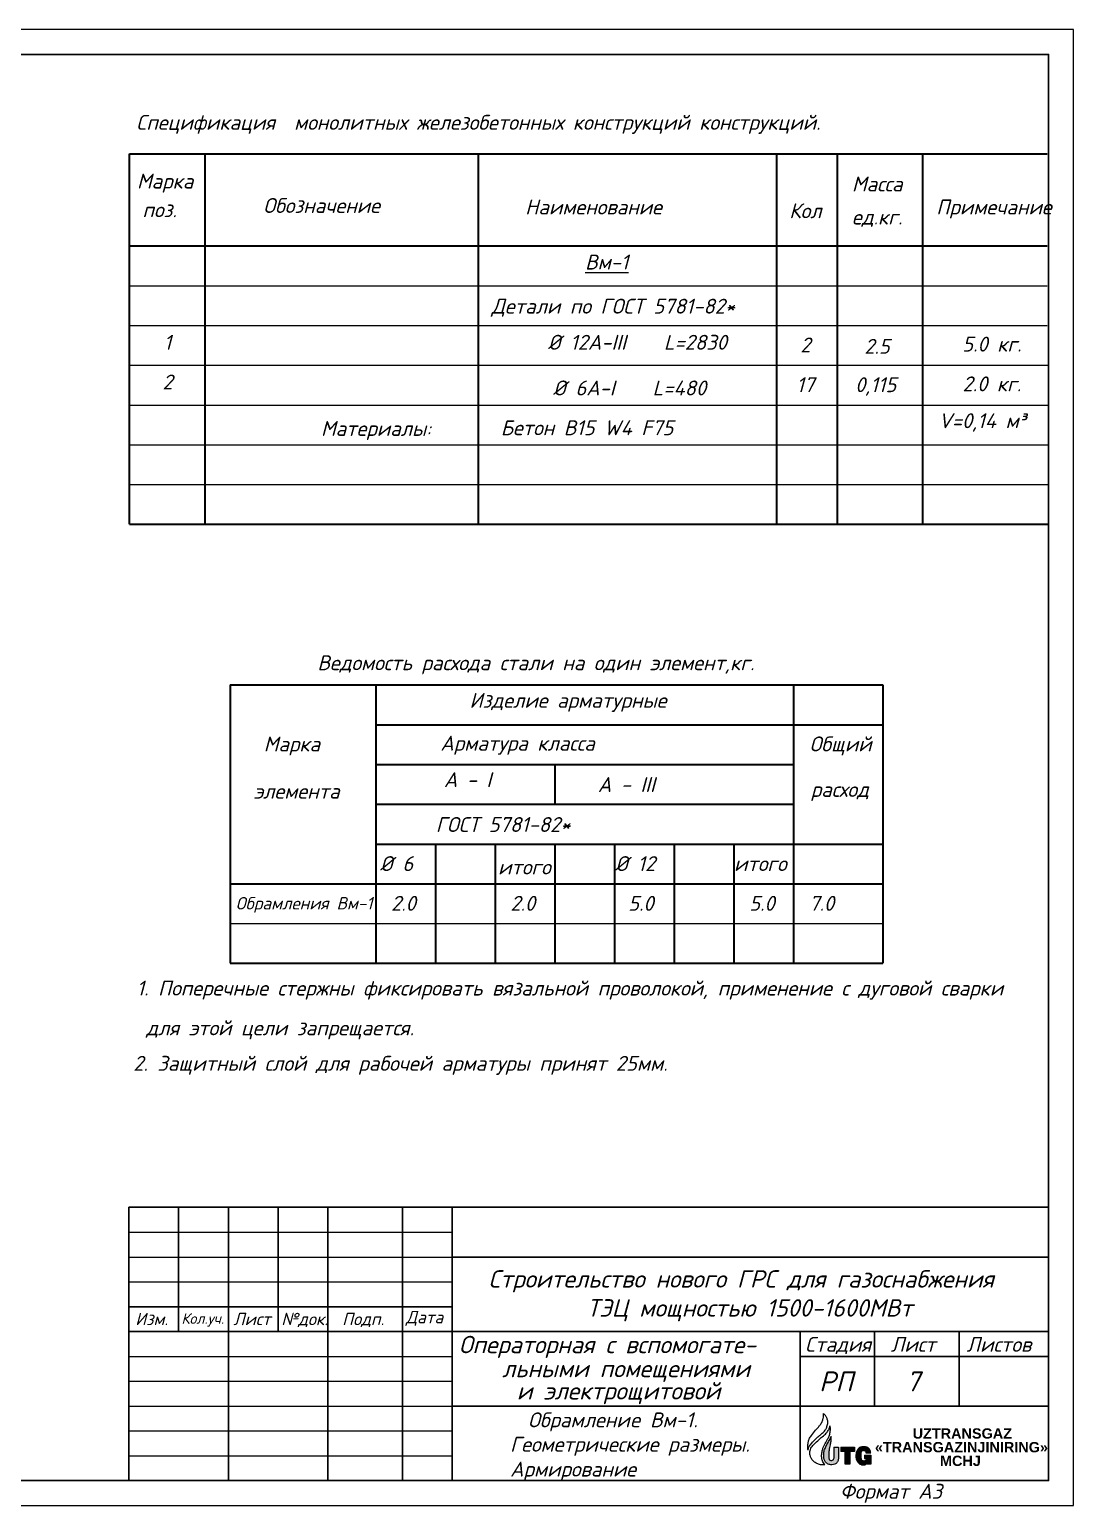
# Model space of a CAD drawing. Extents: x 108150 to 142535, y -18867 to -9422.
# Drawn here: x 137021.3 to 137231.3, y -16848.3 to -16551.3 of the extents above; entities that cross this region are included whole.
import ezdxf
from ezdxf.enums import TextEntityAlignment as Align

# ---------------------------------------------------------------- set-up
doc = ezdxf.new("R2010")
doc.units = 0
doc.header["$MEASUREMENT"] = 0
doc.layers.add('12321', color=7, linetype='Continuous')
doc.layers.add('PDF2_Text', color=5, linetype='Continuous')
for name, color, linetype, lineweight in [('SNOVNOY', 3, 'Continuous', 70), ('Выносные', 8, 'Continuous', 15), ('осн', 3, 'Continuous', 70), ('Текст', 2, 'Continuous', 15)]:
    doc.layers.add(name, color=color, linetype=linetype, lineweight=lineweight)
doc.styles.add('PDF Arial', font='arial.ttf')
doc.styles.add('ГОСТ -3', font='isocpeui.ttf', dxfattribs={"height": 3})
doc.styles.add('ГОСТ2.5', font='isocpeur.ttf', dxfattribs={"oblique": 15, "height": 2.5})
doc.styles.add('стиль-3', font='isocpeur.ttf', dxfattribs={"oblique": 15, "height": 3})

msp = doc.modelspace()

# ---------------------------------------------------------------- hatches: boundary and pattern name
at = {"layer": '12321', "lineweight": 25, "ltscale": 2}
h = msp.add_hatch(color=170, dxfattribs=at)
h.dxf.hatch_style = 1
edge = h.paths.add_edge_path()
edge.add_line((137184.0677, -16836.5667), (137183.1125, -16836.5667))
edge.add_line((137183.1125, -16836.5667), (137183.1125, -16838.7818))
edge.add_spline(control_points=[(137183.1125, -16838.7818), (137183.0996, -16838.8928), (137183.0794, -16839.0664), (137182.9137, -16839.2786), (137182.7011, -16839.3199), (137182.4852, -16839.3342), (137182.3294, -16839.2021), (137182.2367, -16839.0142), (137182.1981, -16838.7895), (137182.2024, -16838.4137), (137182.1851, -16837.9475), (137182.2252, -16837.432), (137182.2858, -16836.9256), (137182.4118, -16836.4451), (137182.4809, -16835.8408), (137182.6451, -16835.1804), (137182.6355, -16834.6603), (137182.6304, -16834.3834)], knot_values=[0, 0, 0, 0, 0.32175029, 0.50372886, 0.7413174, 0.93122956, 1.11213119, 1.29654799, 1.53988838, 1.77020295, 2.39711599, 2.90378622, 3.28253457, 3.88886889, 4.35336348, 5.06194669, 5.86905617, 5.86905617, 5.86905617, 5.86905617], degree=3, periodic=0)
edge.add_spline(control_points=[(137182.6304, -16834.3834), (137182.6207, -16834.4046), (137182.5177, -16834.6284), (137182.2721, -16835.1363), (137181.8672, -16835.8724), (137181.4653, -16836.6462), (137181.1182, -16837.4146), (137181.1055, -16837.9521), (137181.099, -16838.2275)], knot_values=[0, 0, 0, 0, 0.06833028, 0.72117683, 1.65163806, 2.52459263, 3.28438922, 4.0823675, 4.0823675, 4.0823675, 4.0823675], degree=3, periodic=0)
edge.add_spline(control_points=[(137181.099, -16838.2275), (137181.1027, -16838.302), (137181.117, -16838.5864), (137181.1732, -16839.0781), (137181.4393, -16839.6813), (137182.0277, -16840.0638), (137182.7016, -16840.1987), (137183.3649, -16840.0737), (137183.8554, -16839.6816), (137184.0378, -16839.1915), (137184.0596, -16838.886), (137184.0677, -16838.7731)], knot_values=[0, 0, 0, 0, 0.2184505, 0.83381126, 1.44661398, 2.07318585, 2.80467327, 3.4162574, 3.99187545, 4.55748986, 4.88904194, 4.88904194, 4.88904194, 4.88904194], degree=3, periodic=0)
edge.add_line((137184.0677, -16838.7731), (137184.0677, -16836.5667))
h = msp.add_hatch(color=170, dxfattribs=at)
h.dxf.hatch_style = 1
h.paths.add_polyline_path([(137186.3768, -16837.4906), (137187.269, -16837.4906), (137187.269, -16836.5667), (137184.5657, -16836.5667), (137184.5657, -16837.4906), (137185.4047, -16837.4906), (137185.4047, -16840.0477), (137186.3768, -16840.0477)])
h = msp.add_hatch(color=170, dxfattribs=at)
h.dxf.hatch_style = 1
edge = h.paths.add_edge_path()
edge.add_spline(control_points=[(137190.5558, -16837.7794), (137190.5518, -16837.6935), (137190.5436, -16837.5146), (137190.464, -16837.2443), (137190.3229, -16836.9938), (137190.1528, -16836.8301), (137189.9883, -16836.7138), (137189.8424, -16836.6181), (137189.6401, -16836.5621), (137189.4171, -16836.5021), (137189.1085, -16836.5039), (137188.7209, -16836.4868), (137188.2637, -16836.6508), (137187.9206, -16837.0498), (137187.7012, -16837.5077), (137187.5873, -16838.1072), (137187.5683, -16838.66), (137187.6939, -16839.1596), (137187.9015, -16839.497), (137188.1459, -16839.8775), (137188.5178, -16840.0707), (137188.8389, -16840.1614), (137189.0751, -16840.1896), (137189.3127, -16840.1729), (137189.5284, -16840.0883), (137189.7067, -16839.9715), (137189.8286, -16839.892), (137189.8783, -16839.8595)], knot_values=[0, 0, 0, 0, 0.25111067, 0.5227896, 0.81665353, 1.0828984, 1.20521301, 1.40771753, 1.58789185, 1.81639069, 2.08087123, 2.48608788, 2.94981708, 3.44112246, 3.985778, 4.42046793, 5.22027539, 5.58514014, 5.90745935, 6.37746939, 6.88525477, 7.08490717, 7.35582828, 7.57743803, 7.77434882, 8.02634128, 8.20040993, 8.20040993, 8.20040993, 8.20040993], degree=3, periodic=0)
edge.add_line((137189.8783, -16839.8595), (137189.8783, -16840.0407))
edge.add_line((137189.8783, -16840.0407), (137190.6031, -16840.0407))
edge.add_line((137190.6031, -16840.0407), (137190.6031, -16838.1942))
edge.add_line((137190.6031, -16838.1942), (137189.2983, -16838.1942))
edge.add_line((137189.2983, -16838.1942), (137189.2983, -16838.8632))
edge.add_line((137189.2983, -16838.8632), (137189.7029, -16838.8632))
edge.add_spline(control_points=[(137189.7029, -16838.8632), (137189.7073, -16838.9276), (137189.7159, -16839.0561), (137189.6097, -16839.2201), (137189.4314, -16839.3347), (137189.2137, -16839.3274), (137188.9608, -16839.3339), (137188.7201, -16839.1801), (137188.5966, -16838.8892), (137188.5474, -16838.5619), (137188.561, -16838.2051), (137188.5608, -16837.8913), (137188.6048, -16837.624), (137188.7308, -16837.4216), (137188.9649, -16837.2958), (137189.2341, -16837.2903), (137189.4782, -16837.3993), (137189.6423, -16837.5755), (137189.6456, -16837.723), (137189.6468, -16837.7794)], knot_values=[0, 0, 0, 0, 0.18476977, 0.36821541, 0.54027769, 0.78268383, 0.98616211, 1.27703997, 1.54700192, 1.88874392, 2.2406241, 2.58982635, 2.80813824, 3.0254609, 3.2613069, 3.55693344, 3.77661183, 4.03780399, 4.19947695, 4.19947695, 4.19947695, 4.19947695], degree=3, periodic=0)
edge.add_line((137189.6468, -16837.7794), (137190.5558, -16837.7794))

# ---------------------------------------------------------------- linework, layer by layer
at = {"color": 7, "lineweight": 35}
for p, q in [((137041.4436, -16650.8914, -754.4947), (137041.4436, -16576.334, -754.4947)), ((137041.4436, -16576.334, -754.4947), (137226.0628, -16576.334, -754.4947)), ((137056.6958, -16650.8914, -754.4947), (137056.6958, -16576.334, -754.4947)), ((137111.6958, -16650.8914, -754.4947), (137111.6958, -16576.334, -754.4947)), ((137171.6958, -16650.8914, -754.4947), (137171.6958, -16576.334, -754.4947)), ((137183.8672, -16650.8914, -754.4947), (137183.8672, -16576.334, -754.4947)), ((137201.0628, -16650.8914, -754.4947), (137201.0628, -16576.334, -754.4947)), ((137041.4436, -16594.844, -754.4947), (137226.0628, -16594.8914, -754.4947)), ((137041.4436, -16650.8914, -754.4947), (137226.4436, -16650.8914, -754.4947)), ((137061.7059, -16683.2313, -754.4947), (137193.0023, -16683.2313, -754.4947)), ((137061.7059, -16683.2313, -754.4947), (137061.7059, -16739.2313, -754.4947)), ((137091.0023, -16683.2313, -754.4947), (137091.0023, -16739.2313, -754.4947)), ((137175.0023, -16683.2313, -754.4947), (137175.0023, -16739.2313, -754.4947)), ((137193.0023, -16683.2313, -754.4947), (137193.0023, -16739.2313, -754.4947)), ((137091.0023, -16691.2313, -754.4947), (137193.0023, -16691.2313, -754.4947)), ((137091.0023, -16699.2313, -754.4947), (137151.0023, -16699.2313, -754.4947)), ((137127.0023, -16699.2313, -754.4947), (137127.0023, -16707.2313, -754.4947)), ((137151.0023, -16699.2313, -754.4947), (137175.0023, -16699.2313, -754.4947)), ((137091.0023, -16707.2313, -754.4947), (137151.0023, -16707.2313, -754.4947)), ((137151.0023, -16707.2313, -754.4947), (137175.0023, -16707.2313, -754.4947)), ((137091.0023, -16715.2313, -754.4947), (137151.0023, -16715.2313, -754.4947)), ((137103.0023, -16715.2313, -754.4947), (137103.0023, -16739.2313, -754.4947)), ((137115.0023, -16715.2313, -754.4947), (137115.0023, -16739.2313, -754.4947)), ((137127.0023, -16715.2313, -754.4947), (137127.0023, -16739.2313, -754.4947)), ((137139.0023, -16715.2313, -754.4947), (137139.0023, -16739.2313, -754.4947)), ((137151.0023, -16715.2313, -754.4947), (137151.0023, -16739.2313, -754.4947)), ((137151.0023, -16715.2313, -754.4947), (137193.0023, -16715.2313, -754.4947)), ((137151.0023, -16715.2313, -754.4947), (137151.0023, -16739.2313, -754.4947)), ((137163.0023, -16715.2313, -754.4947), (137163.0023, -16739.2313, -754.4947)), ((137163.0023, -16715.2313, -754.4947), (137163.0023, -16739.2313, -754.4947)), ((137175.0023, -16715.2313, -754.4947), (137175.0023, -16739.2313, -754.4947)), ((137061.7059, -16723.2313, -754.4947), (137193.0023, -16723.2313, -754.4947)), ((137061.7059, -16739.2313, -754.4947), (137193.0023, -16739.2313, -754.4947))]:
    msp.add_line(p, q, dxfattribs=at)
at = {"color": 7, "lineweight": -3}
for p, q in [((137041.4436, -16602.8914, -754.4947), (137226.0628, -16602.8914, -754.4947)), ((137041.4436, -16610.8914, -754.4947), (137226.0628, -16610.8914, -754.4947)), ((137041.4436, -16618.8914, -754.4947), (137226.0628, -16618.8914, -754.4947)), ((137041.4436, -16618.8914, -754.4947), (137226.4436, -16618.8914, -754.4947)), ((137041.4436, -16626.8914, -754.4947), (137226.0628, -16626.8914, -754.4947)), ((137041.4436, -16626.8914, -754.4947), (137226.4436, -16626.8914, -754.4947)), ((137041.4436, -16634.8914, -754.4947), (137226.0628, -16634.8914, -754.4947)), ((137041.4436, -16634.8914, -754.4947), (137226.4436, -16634.8914, -754.4947)), ((137041.4436, -16642.8914, -754.4947), (137226.4436, -16642.8914, -754.4947))]:
    msp.add_line(p, q, dxfattribs=at)
at = {"color": 7}
msp.add_line((137061.7059, -16731.2313, -754.4947), (137193.0023, -16731.2313, -754.4947), dxfattribs=at)
at = {"color": 7, "lineweight": 30, "ltscale": 100}
for p, q in [((137041.3475, -16788.334, -754.4947), (137226.3475, -16788.334, -754.4947)), ((137041.3475, -16788.334, -754.4947), (137041.3475, -16843.334, -754.4947)), ((137051.3475, -16788.334, -754.4947), (137051.3475, -16813.334, -754.4947)), ((137061.3475, -16788.334, -754.4947), (137061.3475, -16843.334, -754.4947)), ((137071.3475, -16788.334, -754.4947), (137071.3475, -16813.334, -754.4947)), ((137081.3475, -16788.334, -754.4947), (137081.3475, -16843.334, -754.4947)), ((137096.3475, -16788.334, -754.4947), (137096.3475, -16843.334, -754.4947)), ((137106.3475, -16788.334, -754.4947), (137106.3475, -16843.334, -754.4947)), ((137106.3475, -16798.334, -754.4947), (137226.3475, -16798.334, -754.4947)), ((137041.3475, -16808.334, -754.4947), (137106.3475, -16808.334, -754.4947)), ((137041.3475, -16813.334, -754.4947), (137106.3475, -16813.334, -754.4947)), ((137106.3475, -16813.334, -754.4947), (137226.3475, -16813.334, -754.4947)), ((137176.3475, -16813.334, -754.4947), (137176.3475, -16843.334, -754.4947)), ((137191.3475, -16813.334, -754.4947), (137191.3475, -16828.334, -754.4947)), ((137208.3475, -16813.334, -754.4947), (137208.3475, -16828.334, -754.4947)), ((137176.3475, -16818.334, -754.4947), (137226.3475, -16818.334, -754.4947)), ((137106.3475, -16828.334, -754.4947), (137226.3475, -16828.334, -754.4947))]:
    msp.add_line(p, q, dxfattribs=at)
at = {"color": 7, "lineweight": 25, "elevation": -754.4947}
msp.add_lwpolyline([(136811.3475, -16848.334), (137231.3475, -16848.334), (137231.3475, -16551.334), (136811.3475, -16551.334)], close=True, dxfattribs=at)
at = {"color": 7, "lineweight": 30, "ltscale": 20, "elevation": -754.4947}
msp.add_lwpolyline([(136831.3475, -16843.334), (137226.3475, -16843.334), (137226.3475, -16556.334), (136831.3475, -16556.334)], close=True, dxfattribs=at)
at = {"layer": '12321', "color": 170, "lineweight": 25, "ltscale": 2}
for p, q in [((137183.1125, -16836.5667, -754.4947), (137184.0677, -16836.5667, -754.4947)), ((137183.1125, -16836.5667, -754.4947), (137183.1125, -16838.7818, -754.4947)), ((137184.0677, -16836.5667, -754.4947), (137184.0677, -16838.7731, -754.4947)), ((137184.5657, -16836.5667, -754.4947), (137187.269, -16836.5667, -754.4947)), ((137184.5657, -16836.5667, -754.4947), (137184.5657, -16837.4906, -754.4947)), ((137187.269, -16836.5667, -754.4947), (137187.269, -16837.4906, -754.4947)), ((137185.4047, -16837.4906, -754.4947), (137184.5657, -16837.4906, -754.4947)), ((137185.4047, -16840.0477, -754.4947), (137185.4047, -16837.4906, -754.4947)), ((137187.269, -16837.4906, -754.4947), (137186.3768, -16837.4906, -754.4947)), ((137186.3768, -16837.4906, -754.4947), (137186.3768, -16840.0477, -754.4947)), ((137189.2983, -16838.1942, -754.4947), (137190.6031, -16838.1942, -754.4947)), ((137189.2983, -16838.1942, -754.4947), (137189.2983, -16838.8632, -754.4947)), ((137189.2983, -16838.8632, -754.4947), (137189.7029, -16838.8632, -754.4947)), ((137190.5558, -16837.7794, -754.4947), (137189.6468, -16837.7794, -754.4947)), ((137189.8783, -16840.0407, -754.4947), (137189.8783, -16839.8595, -754.4947)), ((137190.6031, -16838.1942, -754.4947), (137190.6031, -16840.0407, -754.4947)), ((137186.3768, -16840.0477, -754.4947), (137185.4047, -16840.0477, -754.4947)), ((137190.6031, -16840.0407, -754.4947), (137189.8783, -16840.0407, -754.4947))]:
    msp.add_line(p, q, dxfattribs=at)
at = {"layer": '12321', "color": 150, "lineweight": 25, "ltscale": 2}
for points in [[(137177.9472, -16837.2282, -754.4947), (137177.8814, -16836.4745, -754.4947), (137178.003, -16835.6167, -754.4947), (137178.1517, -16834.9885, -754.4947), (137178.6248, -16834.2455, -754.4947), (137179.4633, -16833.2099, -754.4947), (137180.0311, -16832.5539, -754.4947), (137180.3825, -16832.1148, -754.4947), (137180.619, -16831.7636, -754.4947), (137180.9135, -16831.1127, -754.4947), (137180.9937, -16830.8002, -754.4947), (137181.0522, -16830.3484, -754.4947), (137181.0571, -16830.0056, -754.4947), (137181.0433, -16829.822, -754.4947)], [(137177.9472, -16837.2282, -754.4947), (137178.1165, -16836.5979, -754.4947), (137178.4339, -16836.0987, -754.4947), (137178.9756, -16835.4727, -754.4947), (137179.8173, -16834.6584, -754.4947), (137180.3791, -16834.1578, -754.4947), (137180.9747, -16833.6369, -754.4947), (137181.4954, -16833.0332, -754.4947), (137181.767, -16832.4451, -754.4947), (137181.8836, -16832.0595, -754.4947), (137181.906, -16831.2823, -754.4947), (137181.7196, -16830.7212, -754.4947), (137181.4398, -16830.2512, -754.4947), (137181.1794, -16829.9814, -754.4947), (137181.0433, -16829.822, -754.4947)]]:
    msp.add_spline(points, degree=3, dxfattribs=at)
at = {"layer": '12321', "color": 82, "lineweight": 25, "ltscale": 2, "true_color": 0x41c20a}
for points in [[(137181.3352, -16840.1394, -754.4947), (137180.4767, -16840.1426, -754.4947), (137179.7177, -16839.9012, -754.4947), (137179.1166, -16839.4906, -754.4947), (137178.6372, -16838.8846, -754.4947), (137178.5396, -16838.7026, -754.4947), (137178.3363, -16838.1054, -754.4947), (137178.3114, -16837.504, -754.4947), (137178.4384, -16837.0386, -754.4947), (137178.932, -16836.2593, -754.4947), (137179.6644, -16835.5437, -754.4947), (137180.617, -16834.6626, -754.4947), (137181.4337, -16833.9594, -754.4947), (137181.7763, -16833.5632, -754.4947), (137182.1714, -16832.9475, -754.4947), (137182.2818, -16832.6263, -754.4947), (137182.3454, -16832.3281, -754.4947)], [(137181.3352, -16840.1394, -754.4947), (137180.854, -16839.333, -754.4947), (137180.7048, -16838.703, -754.4947), (137180.7386, -16837.7339, -754.4947), (137180.901, -16836.9819, -754.4947), (137181.1185, -16836.3653, -754.4947), (137181.6601, -16835.4087, -754.4947), (137181.9522, -16834.8599, -754.4947), (137182.2691, -16834.1884, -754.4947), (137182.3703, -16833.8046, -754.4947), (137182.4307, -16833.335, -754.4947), (137182.4546, -16832.93, -754.4947), (137182.4271, -16832.6037, -754.4947), (137182.3454, -16832.3281, -754.4947)]]:
    msp.add_spline(points, degree=3, dxfattribs=at)
at = {"layer": '12321', "color": 170, "lineweight": 25, "ltscale": 2}
for points in [[(137181.099, -16838.2275, -754.4947), (137181.1736, -16837.4132, -754.4947), (137181.4541, -16836.687, -754.4947), (137181.8616, -16835.8907, -754.4947), (137182.309, -16835.0488, -754.4947), (137182.6011, -16834.447, -754.4947), (137182.6304, -16834.3834, -754.4947)], [(137183.1125, -16838.7818, -754.4947), (137183.0361, -16839.1026, -754.4947), (137182.9163, -16839.2454, -754.4947), (137182.6837, -16839.3173, -754.4947), (137182.4893, -16839.309, -754.4947), (137182.3419, -16839.1966, -754.4947), (137182.2531, -16839.0298, -754.4947), (137182.2052, -16838.7851, -754.4947), (137182.1998, -16838.5491, -754.4947), (137182.1972, -16837.9068, -754.4947), (137182.2327, -16837.3888, -754.4947), (137182.2833, -16837.004, -754.4947), (137182.4076, -16836.3953, -754.4947), (137182.4795, -16835.9248, -754.4947), (137182.6073, -16835.2101, -754.4947), (137182.6304, -16834.3834, -754.4947)], [(137190.5558, -16837.7794, -754.4947), (137190.534, -16837.523, -754.4947), (137190.4567, -16837.2556, -754.4947), (137190.3059, -16836.9949, -754.4947), (137190.1116, -16836.8034, -754.4947), (137190.0101, -16836.7299, -754.4947), (137189.8315, -16836.6244, -754.4947), (137189.6561, -16836.5667, -754.4947), (137189.4277, -16836.5149, -754.4947), (137189.157, -16836.5018, -754.4947), (137188.742, -16836.5133, -754.4947), (137188.2971, -16836.6803, -754.4947), (137187.9514, -16837.0462, -754.4947), (137187.7106, -16837.5497, -754.4947), (137187.6187, -16837.9855, -754.4947), (137187.6161, -16838.805, -754.4947), (137187.7159, -16839.1653, -754.4947), (137187.8761, -16839.4541, -754.4947), (137188.1677, -16839.8374, -754.4947), (137188.6196, -16840.0953, -754.4947), (137188.8166, -16840.1504, -754.4947), (137189.0925, -16840.1819, -754.4947), (137189.3185, -16840.1603, -754.4947), (137189.5076, -16840.0899, -754.4947), (137189.729, -16839.957, -754.4947), (137189.8783, -16839.8595, -754.4947)], [(137184.0677, -16838.7731, -754.4947), (137184.0313, -16839.1109, -754.4947), (137183.8129, -16839.6477, -754.4947), (137183.3566, -16840.0214, -754.4947), (137182.744, -16840.1537, -754.4947), (137182.009, -16840.0071, -754.4947), (137181.4843, -16839.6371, -754.4947), (137181.2055, -16839.0745, -754.4947), (137181.1114, -16838.451, -754.4947), (137181.099, -16838.2275, -754.4947)], [(137189.6468, -16837.7794, -754.4947), (137189.6278, -16837.6148, -754.4947), (137189.4592, -16837.4069, -754.4947), (137189.2538, -16837.3148, -754.4947), (137188.951, -16837.3227, -754.4947), (137188.7404, -16837.4411, -754.4947), (137188.6192, -16837.628, -754.4947), (137188.5729, -16837.8468, -754.4947), (137188.5587, -16838.2043, -754.4947), (137188.5587, -16838.5649, -754.4947), (137188.6166, -16838.9102, -754.4947), (137188.7404, -16839.1576, -754.4947), (137188.9932, -16839.3155, -754.4947), (137189.2012, -16839.3296, -754.4947), (137189.4485, -16839.3067, -754.4947), (137189.5979, -16839.213, -754.4947), (137189.6955, -16839.0524, -754.4947), (137189.7029, -16838.8632, -754.4947)]]:
    msp.add_spline(points, degree=3, dxfattribs=at)
at = {"layer": 'Выносные', "color": 7}
for p, q in [((137041.3475, -16793.334, -754.4947), (137106.3475, -16793.334, -754.4947)), ((137041.3475, -16798.334, -754.4947), (137106.3475, -16798.334, -754.4947)), ((137041.3475, -16803.334, -754.4947), (137106.3475, -16803.334, -754.4947)), ((137041.3475, -16818.334, -754.4947), (137106.3475, -16818.334, -754.4947)), ((137041.3475, -16823.334, -754.4947), (137106.3475, -16823.334, -754.4947)), ((137041.3475, -16828.334, -754.4947), (137106.3475, -16828.334, -754.4947)), ((137041.3475, -16833.334, -754.4947), (137106.3475, -16833.334, -754.4947)), ((137041.3475, -16838.334, -754.4947), (137106.3475, -16838.334, -754.4947))]:
    msp.add_line(p, q, dxfattribs=at)

# ---------------------------------------------------------------- texts
at = {"color": 7, "lineweight": -3, "style": 'ГОСТ -3'}
for s, p in [('Спецификация  монолитных железобетонных конструкций конструкций.', (137042.8173, -16571.5143, -754.4947)), ('Марка', (137042.9536, -16583.3407, -754.4947)), ('Масса', (137186.7782, -16583.9086, -754.4947)), ('поз.', (137044.0573, -16589.0995, -754.4947)), ('Обозначение', (137068.3766, -16588.2467, -754.4947)), ('Наименование', (137121.0434, -16588.5463, -754.4947)), ('Кол', (137174.1635, -16589.3054, -754.4947)), ('Примечание', (137203.7351, -16588.5463, -754.4947)), ('ед.кг.', (137186.7782, -16590.5753, -754.4947)), ('%%UВм-1', (137133.102, -16599.6258, -754.4947))]:
    msp.add_text(s, height=3, dxfattribs=at).set_placement(p)
for s, p in [('Детали по ГОСТ 5781-82*', (137138.7605, -16607.0056, -754.4947)), ('1', (137049.1134, -16614.2668, -754.4947)), ('%%C 12А-III    L=2830', (137143.6234, -16614.2668, -754.4947)), ('2', (137177.421, -16614.8101, -754.4947)), ('2.5', (137191.8219, -16615.0862, -754.4947)), ('5.0 кг.', (137214.9343, -16614.6375, -754.4947)), ('2', (137049.1134, -16622.2668, -754.4947)), ('%%C 6А-I    L=480', (137142.051, -16623.461, -754.4947)), ('17', (137177.421, -16622.8101, -754.4947)), ('0,115', (137191.559, -16622.8101, -754.4947)), ('2.0 кг.', (137214.9343, -16622.6375, -754.4947))]:
    msp.add_text(s, height=3, dxfattribs=at).set_placement(p, align=Align.MIDDLE_CENTER)
at = {"color": 7, "style": 'ГОСТ -3'}
for s, p in [('Материалы:', (137079.9692, -16633.1153, -754.4947)), ('Бетон В15 W4 F75', (137116.1371, -16632.9752, -754.4947)), ('1. Поперечные стержны фиксировать вязальной проволокой, применение с дуговой сварки ', (137042.895, -16745.725, -754.4947)), (' для этой цели запрещается.', (137042.895, -16753.725, -754.4947)), ('2. Защитный слой для рабочей арматуры принят 25мм.', (137042.2112, -16760.8636, -754.4947))]:
    msp.add_text(s, height=3, dxfattribs=at).set_placement(p)
at = {"color": 7, "lineweight": 25, "style": 'ГОСТ -3'}
msp.add_text('Ведомость расхода стали на один элемент,кг.', height=3, dxfattribs=at).set_placement((137123.2061, -16678.7618, -754.4947), align=Align.MIDDLE_CENTER)
at = {"color": 7, "style": 'ГОСТ -3'}
for s, p in [('Изделие арматурные ', (137130.6188, -16686.3247, -754.4947)), ('Марка ', (137075.0733, -16695.1091, -754.4947)), ('Арматура класса', (137119.5117, -16694.947, -754.4947)), ('Общий', (137184.5016, -16695.0923, -754.4947)), ('А - I', (137109.46, -16702.276, -754.4947)), ('А - III', (137141.4056, -16703.2599, -754.4947)), (' элемента ', (137075.0733, -16704.6002, -754.4947)), ('расход', (137184.3407, -16704.2557, -754.4947)), (' ГОСТ 5781-82*', (137115.6521, -16711.3084, -754.4947))]:
    msp.add_text(s, height=3, dxfattribs=at).set_placement(p, align=Align.MIDDLE_CENTER)
for s, p in [('%%C 6', (137095.1745, -16719.1671, -754.4947)), ('%%C 12', (137143.1745, -16719.1671, -754.4947)), ('итого', (137120.8859, -16719.8489, -754.4947)), ('итого', (137168.353, -16719.1671, -754.4947)), ('2.0', (137096.5623, -16727.1671, -754.4947)), ('2.0', (137120.5623, -16727.1671, -754.4947)), ('5.0', (137144.329, -16727.1671, -754.4947)), ('5.0', (137168.6808, -16727.1671, -754.4947)), ('7.0', (137180.6808, -16727.1671, -754.4947))]:
    msp.add_text(s, height=3, dxfattribs=at).set_placement(p, align=Align.MIDDLE)
at = {"color": 7, "lineweight": 30, "style": 'ГОСТ -3'}
msp.add_text('Обрамления Вм-1', height=2.5, dxfattribs=at).set_placement((137076.5923, -16727.1518, -754.4947), align=Align.MIDDLE_CENTER)
at = {"color": 7, "ltscale": 20, "style": 'стиль-3', "oblique": 15}
msp.add_text('Обрамлениe Вм-1.', height=3, dxfattribs=at).set_placement((137121.6326, -16832.6043, -754.4947))
at = {"color": 7, "lineweight": 30, "style": 'ГОСТ -3'}
for s, p in [('Геометрические размеры.', (137118.0119, -16837.5131, -754.4947)), ('Армирование', (137118.0119, -16842.5214, -754.4947))]:
    msp.add_text(s, height=3, dxfattribs=at).set_placement(p)
at = {"color": 7, "lineweight": -3, "insert": (137204.1837, -16628.5541, -754.4947), "char_height": 3, "width": 25, "attachment_point": 1, "style": 'ГОСТ -3'}
msp.add_mtext('V=0,14 м³', dxfattribs=at)
at = {"layer": 'PDF2_Text', "lineweight": 25, "char_height": 2.07708, "attachment_point": 7, "style": 'PDF Arial'}
for s, insert in [('{\\fArial|b1|i0|c204|p34;UZTRANSGAZ}', (137198.996, -16834.9105, -754.4947)), ('{\\fArial|b1|i0|c204|p34;«TRANSGAZINJINIRING»}', (137191.3977, -16837.6662, -754.4947)), ('{\\fArial|b1|i0|c204|p34;MCHJ}', (137204.4953, -16840.4219, -754.4947))]:
    msp.add_mtext(s, dxfattribs=dict(at, insert=insert))
at = {"layer": 'SNOVNOY', "color": 3, "insert": (137113.5816, -16800.994, -754.4947), "char_height": 3.5, "width": 108.046652, "attachment_point": 1}
msp.add_mtext('\\pi0.10079;{\\fISOCPEUR|b0|i1|c204|p34;Строительство нового ГРС для газоснабжения \\P\\pi19.88905;ТЭЦ мощностью 1500-1600МВт}', dxfattribs=at)
at = {"layer": 'осн', "color": 2, "attachment_point": 1}
for s, insert, char_height, width in [('{\\fISOCPEUR|b0|i1|c204|p34;\\H1.167x;\\W1;Изм.}', (137042.6125, -16809.5595, -754.4947), 2.1384, 8.867642), ('{\\fISOCPEUR|b0|i1|c204|p34;\\H1.167x;\\W1;Кол.уч.}', (137051.8969, -16809.6486, -754.4947), 1.828332, 10.067026), ('{\\fISOCPEUR|b0|i1|c204|p34;\\H1.167x;\\W1;Лист}', (137062.3447, -16809.5595, -754.4947), 2.1384, 8.967948), ('{\\fISOCPEUR|b0|i1|c204|p34;\\H1.167x;\\W1;№док.}', (137071.9925, -16809.5595, -754.4947), 2.1384, 10.82739), ('{\\fISOCPEUR|b0|i1|c204|p34;\\H1.167x;\\W1;Подп.}', (137084.2339, -16809.5595, -754.4947), 2.1384, 12.497236), ('{\\fISOCPEUR|b0|i1|c204|p34;\\H1.167x;\\W1;Дата}', (137097.0499, -16809.1902, -754.4947), 2.1384, 12.787965), ('{\\fISOCPEUR|b0|i1|c204|p34;\\W1;Стадия}', (137177.3593, -16814.4084, -754.4947), 3, 14.081712), ('{\\fISOCPEUR|b0|i1|c204|p34;\\W1;Лист}', (137194.5834, -16814.4084, -754.4947), 3, 14.081712), ('{\\fISOCPEUR|b0|i1|c204|p34;\\W1;Листов}', (137209.8259, -16814.4084, -754.4947), 3, 14.081712)]:
    msp.add_mtext(s, dxfattribs=dict(at, insert=insert, char_height=char_height, width=width))
at = {"layer": 'Текст', "color": 2, "attachment_point": 1, "style": 'ГОСТ2.5'}
for s, insert, char_height, width in [('Операторная с вспомогате-', (137107.7166, -16814.2008, -754.4947), 3.5, 68.50384), ('льными помещениями ', (137116.3913, -16819.0285, -754.4947), 3.5, 68.875124), ('РП', (137180.1686, -16821.3606, -754.4947), 4, 8.161037), ('7', (137197.64, -16821.3606, -754.4947), 4, 8.161037), ('и электрощитовой', (137119.3575, -16823.5111, -754.4947), 3.5, 68.800878)]:
    msp.add_mtext(s, dxfattribs=dict(at, insert=insert, char_height=char_height, width=width))
at = {"layer": 'Текст', "color": 7, "insert": (137184.3665, -16843.9728, -754.4947), "char_height": 3, "width": 33.544274, "attachment_point": 1, "style": 'ГОСТ2.5'}
msp.add_mtext('Формат А3', dxfattribs=at)

doc.saveas('drawing.dxf')
